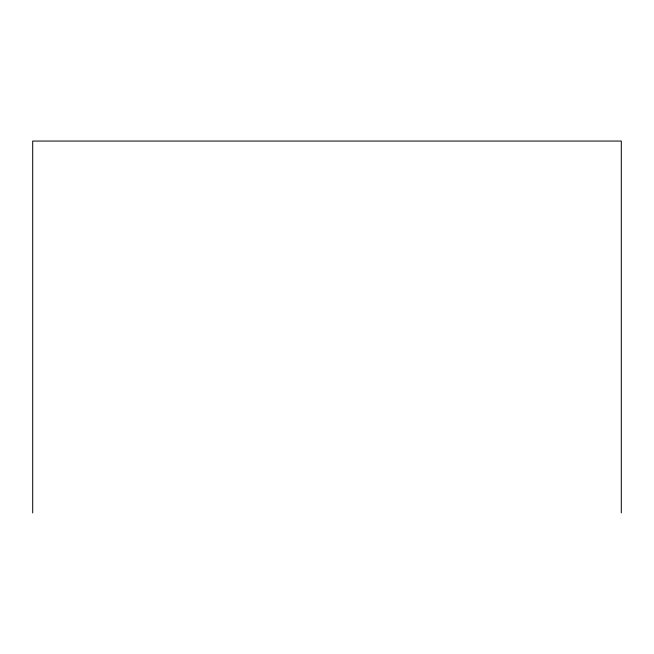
<?xml version="1.0" encoding="UTF-8"?>
<svg xmlns="http://www.w3.org/2000/svg" width="654" height="654" viewBox="0 0 654 654"><rect width="100%" height="100%" fill="white"/><g stroke="black" fill="none" stroke-linecap="round" stroke-linejoin="round"><path stroke-width="0.98" d="M621.3 512.94L621.3 141.06L32.7 141.06L32.7 512.94"/></g></svg>
